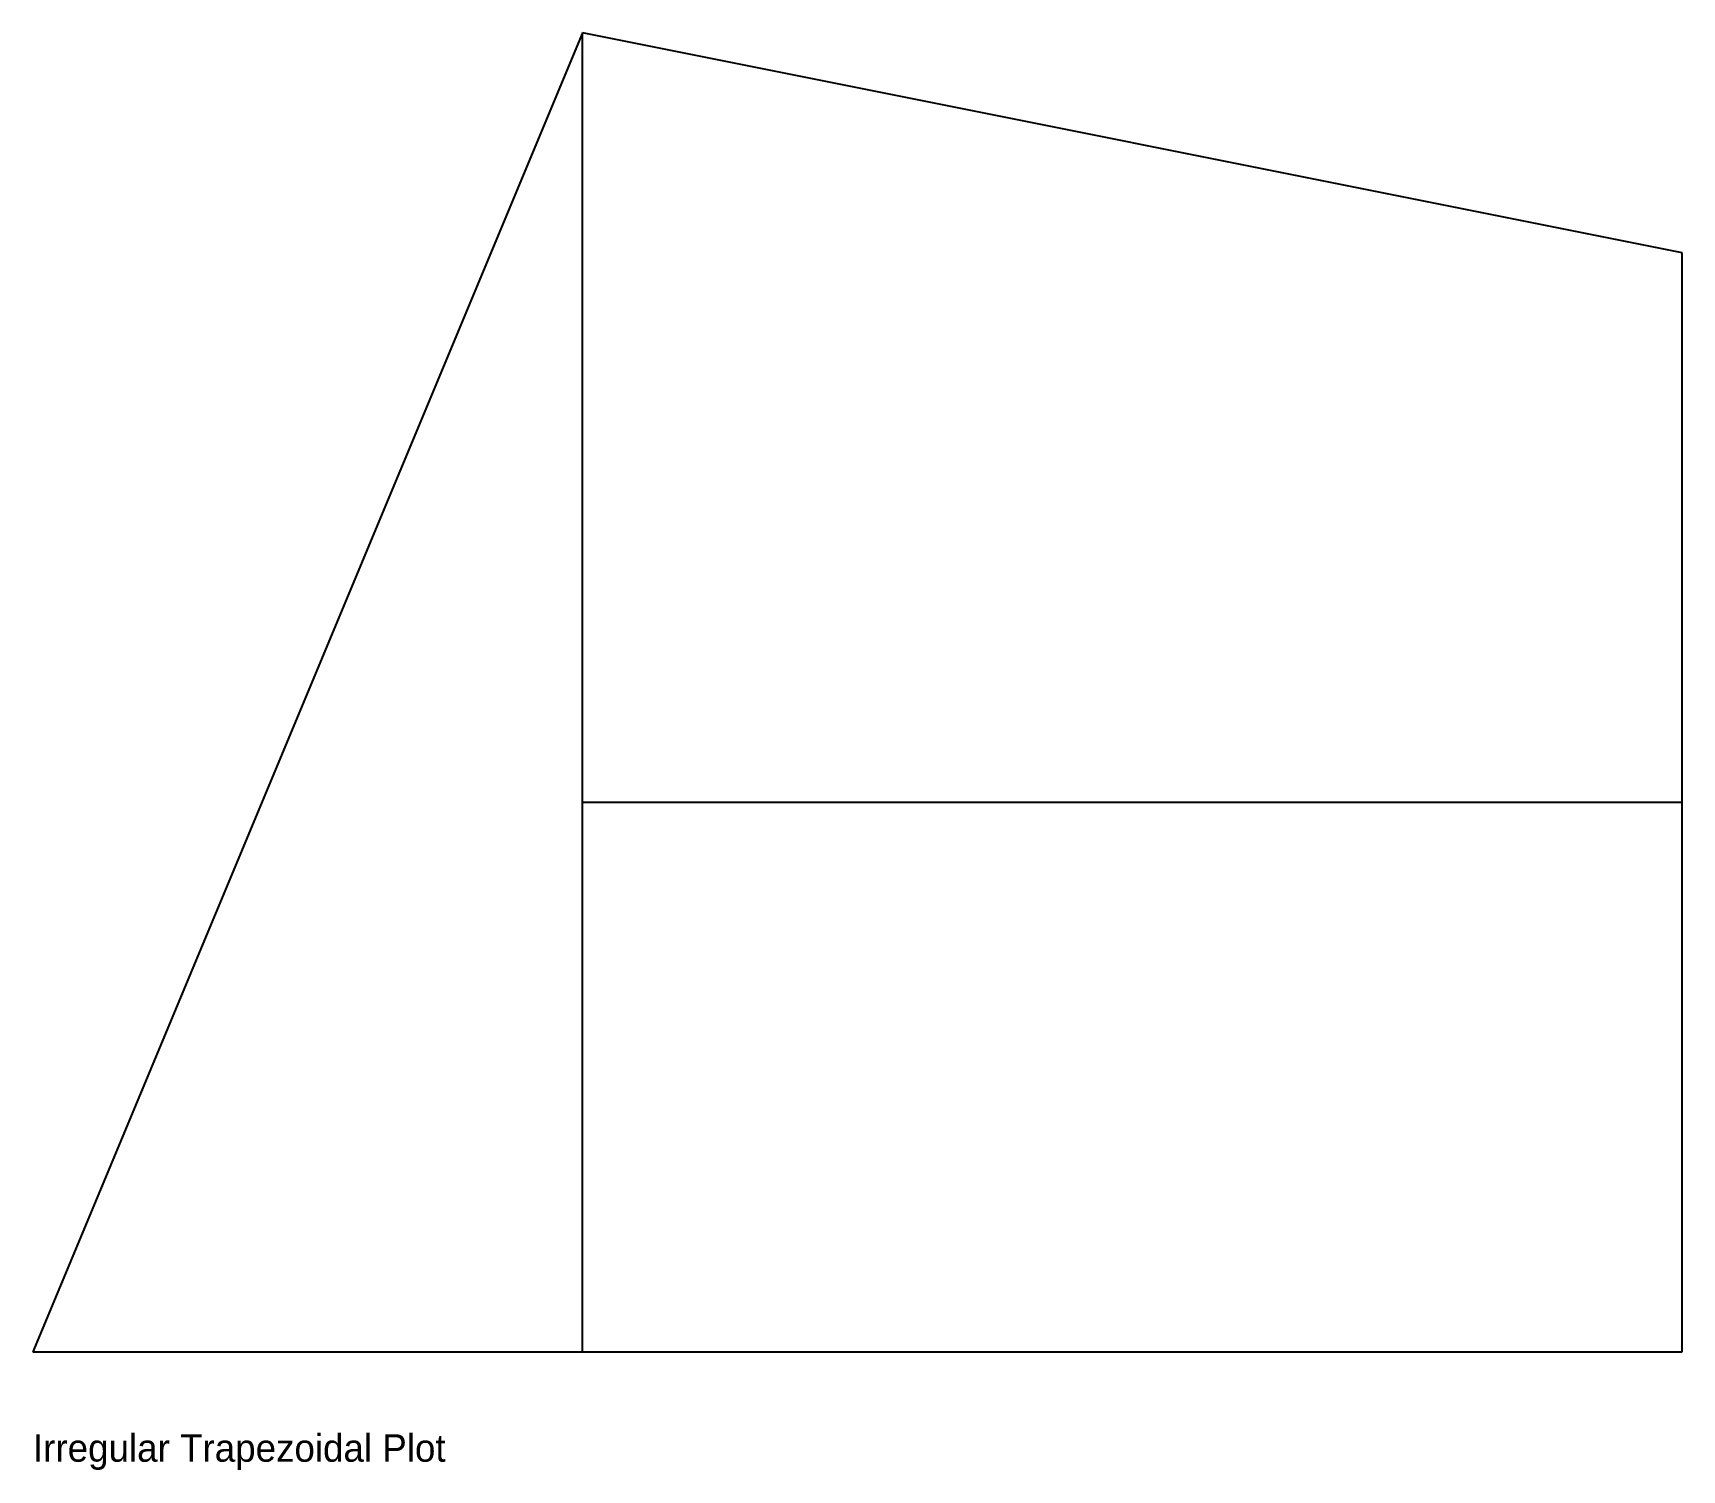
# Model space of a CAD drawing. Header units: metres. Extents: x 0 to 15000, y -1075 to 12000.
import ezdxf

# ---------------------------------------------------------------- set-up
doc = ezdxf.new("R2010")
doc.units = ezdxf.units.M
doc.layers.add('ANNOTATION', color=3, linetype='Continuous')
doc.layers.add('WALLS', color=7, linetype='Continuous')

msp = doc.modelspace()

# ---------------------------------------------------------------- linework, layer by layer
at = {"layer": 'WALLS'}
for p, q in [((5000, 12000), (0, 0)), ((15000, 10000), (5000, 12000)), ((5000, 5000), (5000, 12000)), ((15000, 0), (15000, 10000)), ((5000, 0), (5000, 5000)), ((5000, 5000), (15000, 5000)), ((0, 0), (15000, 0))]:
    msp.add_line(p, q, dxfattribs=at)

# ---------------------------------------------------------------- texts
at = {"layer": 'ANNOTATION'}
msp.add_text('Irregular Trapezoidal Plot', height=250, dxfattribs=at).set_placement((0, -1000))

doc.saveas('drawing.dxf')
